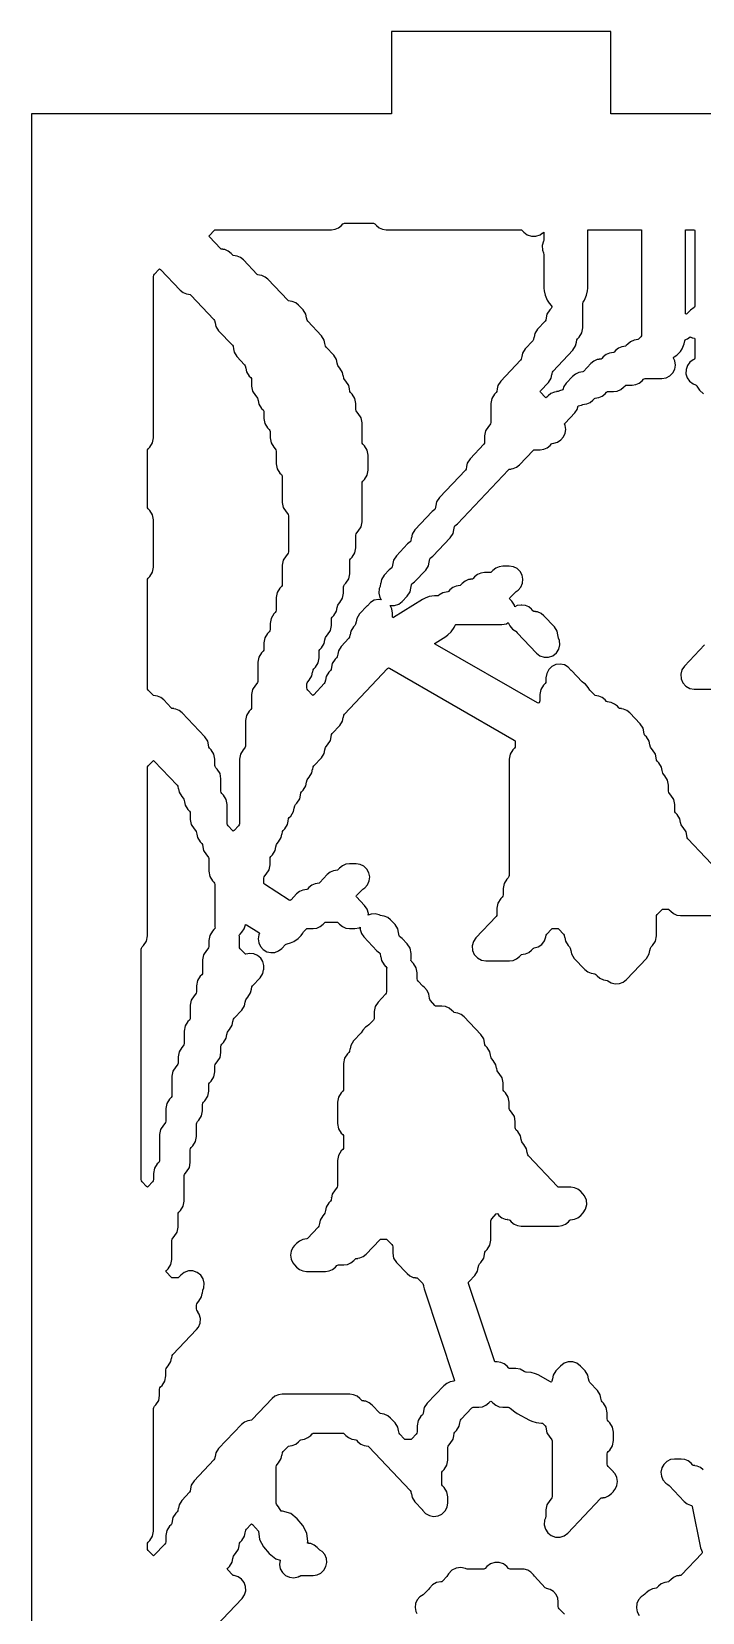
# Model space of a CAD drawing. Header units: millimetres. Extents: x 10 to 410, y 18 to 283.
# Drawn here: x 148 to 172.5, y 89.3 to 147 of the extents above; entities that cross this region are included whole.
import ezdxf

# ---------------------------------------------------------------- set-up
doc = ezdxf.new("R2010")
doc.units = ezdxf.units.MM
doc.layers.add('CUT', color=1, linetype='Continuous')

msp = doc.modelspace()

# ---------------------------------------------------------------- linework, layer by layer
at = {"layer": 'CUT'}
for points in [[(190.134, 21), (198.134, 21), (198.134, 24), (211.2679, 24), (211.2679, 144), (198.134, 144), (198.134, 147), (190.134, 147), (190.134, 144), (169.134, 144), (169.134, 147), (161.134, 147), (161.134, 144), (148, 144), (148, 24), (161.134, 24), (161.134, 21), (169.134, 21), (169.134, 24), (190.134, 24)], [(161.8543, 128.5161), (161.8309, 128.3944), (161.8175, 128.3631), (161.7185, 128.288), (161.311, 127.8577), (161.2095, 127.6989), (161.1849, 127.5706), (161.183, 127.571), (161.1596, 127.4492), (161.1462, 127.4179), (161.0472, 127.3429), (160.8635, 127.1488), (160.762, 126.9901), (160.7374, 126.8618), (160.7355, 126.8621), (160.7121, 126.7404), (160.676, 126.6559), (160.6635, 126.4931), (160.7041, 126.335), (160.7588, 126.2514), (160.6562, 126.2644), (160.4988, 126.2331), (160.3594, 126.1536), (160.2523, 126.034), (160.2463, 126.0246), (159.9684, 125.7311), (159.867, 125.5724), (159.8424, 125.444), (159.8404, 125.4444), (159.823, 125.3536), (159.7988, 125.3157), (159.7447, 125.2585), (159.6432, 125.0998), (159.6186, 124.9715), (159.6167, 124.9718), (159.5993, 124.881), (159.5751, 124.8431), (159.2972, 124.5497), (159.1957, 124.3909), (159.1711, 124.2626), (159.1692, 124.263), (159.1517, 124.1722), (159.1275, 124.1343), (159.0734, 124.0771), (158.972, 123.9183), (158.9473, 123.79), (158.9454, 123.7904), (158.928, 123.6996), (158.9038, 123.6617), (158.8497, 123.6045), (158.7482, 123.4458), (158.7236, 123.3175), (158.7217, 123.3178), (158.7042, 123.227), (158.68, 123.1891), (158.2932, 122.7806), (158.2652, 122.7593), (158.2372, 122.7806), (158.0741, 122.9528), (158.0499, 122.9907), (158.0414, 123.0349), (158.0414, 123.1761), (158.0499, 123.2203), (158.0741, 123.2581), (158.1282, 123.3153), (158.2297, 123.4741), (158.2543, 123.6024), (158.2562, 123.602), (158.2737, 123.6928), (158.2979, 123.7307), (158.352, 123.7879), (158.4535, 123.9466), (158.4889, 124.1317), (158.4889, 124.3575), (158.4974, 124.4017), (158.5216, 124.4396), (158.5758, 124.4967), (158.6772, 124.6555), (158.7018, 124.7838), (158.7038, 124.7834), (158.7212, 124.8743), (158.7454, 124.9121), (158.7995, 124.9693), (158.901, 125.1281), (158.9365, 125.3131), (158.9365, 125.539), (158.9449, 125.5831), (158.9691, 125.621), (159.0233, 125.6782), (159.1247, 125.8369), (159.1493, 125.9652), (159.1513, 125.9649), (159.1687, 126.0557), (159.1929, 126.0936), (159.247, 126.1507), (159.3485, 126.3095), (159.384, 126.4945), (159.384, 126.7204), (159.3924, 126.7646), (159.4167, 126.8024), (159.4708, 126.8596), (159.5722, 127.0184), (159.6077, 127.2034), (159.6077, 127.6656), (159.6162, 127.7097), (159.6404, 127.7476), (159.6945, 127.8047), (159.796, 127.9635), (159.8315, 128.1485), (159.8315, 128.6107), (159.84, 128.6549), (159.8642, 128.6927), (159.9183, 128.7499), (160.0197, 128.9087), (160.0552, 129.0937), (160.0552, 130.501), (160.0637, 130.5451), (160.0879, 130.583), (160.1421, 130.6402), (160.2435, 130.799), (160.279, 130.984), (160.279, 131.5308), (160.2435, 131.7158), (160.1421, 131.8746), (160.0879, 131.9317), (160.0637, 131.9696), (160.0552, 132.0138), (160.0552, 132.7122), (160.0197, 132.8973), (159.9183, 133.056), (159.8642, 133.1132), (159.84, 133.1511), (159.8315, 133.1952), (159.8315, 133.4211), (159.796, 133.6061), (159.6945, 133.7649), (159.6404, 133.822), (159.6162, 133.8599), (159.5988, 133.9507), (159.5969, 133.9504), (159.5722, 134.0787), (159.4708, 134.2374), (159.4167, 134.2946), (159.3924, 134.3325), (159.375, 134.4233), (159.3731, 134.4229), (159.3485, 134.5513), (159.247, 134.71), (159.1929, 134.7672), (159.1687, 134.8051), (159.1513, 134.8959), (159.1493, 134.8955), (159.1247, 135.0238), (159.0233, 135.1826), (158.7454, 135.476), (158.7212, 135.5139), (158.7038, 135.6048), (158.7018, 135.6044), (158.6772, 135.7327), (158.5758, 135.8915), (158.0741, 136.4212), (158.0499, 136.4591), (158.0325, 136.5499), (158.0306, 136.5495), (158.0059, 136.6778), (157.9045, 136.8366), (157.7418, 137.0084), (157.6366, 137.093), (157.5126, 137.1463), (157.4372, 137.1566), (157.4377, 137.16), (157.372, 137.1689), (157.3468, 137.1892), (156.6231, 137.9535), (156.5178, 138.0381), (156.3938, 138.0915), (156.3184, 138.1017), (156.3189, 138.1051), (156.2533, 138.1141), (156.2281, 138.1343), (155.728, 138.6624), (155.6228, 138.747), (155.4988, 138.8003), (155.4234, 138.8106), (155.4239, 138.814), (155.3582, 138.8229), (155.333, 138.8432), (155.2805, 138.8986), (155.1753, 138.9833), (155.0513, 139.0366), (154.9759, 139.0469), (154.9764, 139.0503), (154.9107, 139.0592), (154.8855, 139.0795), (154.4874, 139.4998), (154.4683, 139.5274), (154.4874, 139.555), (154.6618, 139.7391), (154.687, 139.7593), (154.719, 139.7637), (158.9451, 139.7637), (159.0789, 139.7819), (159.2029, 139.8353), (159.3081, 139.9199), (159.3607, 139.9754), (159.3859, 139.9956), (159.4179, 140), (160.4689, 140), (160.5009, 139.9956), (160.5261, 139.9754), (160.5786, 139.9199), (160.6838, 139.8353), (160.8079, 139.7819), (160.9416, 139.7637), (165.839, 139.7637), (165.871, 139.7593), (165.8962, 139.7391), (165.9574, 139.6745), (166.0862, 139.5766), (166.2395, 139.5249), (166.4013, 139.5249), (166.5547, 139.5766), (166.6338, 139.6368), (166.6367, 139.6331), (166.6876, 139.673), (166.6917, 139.6459), (166.6917, 139.409), (166.6864, 139.3733), (166.6745, 139.3485), (166.6283, 139.1865), (166.6385, 139.0183), (166.6774, 138.9264), (166.6917, 138.8516), (166.6917, 137.6289), (166.7013, 137.5314), (166.7332, 137.3711), (166.8079, 137.1908), (166.8789, 137.0845), (166.9529, 136.9973), (166.9855, 136.9668), (166.9876, 136.9542), (166.9832, 136.9316), (166.959, 136.8938), (166.9049, 136.8366), (166.8035, 136.6778), (166.7788, 136.5495), (166.7769, 136.5499), (166.7595, 136.4591), (166.7353, 136.4212), (166.4574, 136.1277), (166.3559, 135.969), (166.3313, 135.8407), (166.3294, 135.841), (166.312, 135.7502), (166.2878, 135.7123), (166.0099, 135.4189), (165.9084, 135.2601), (165.8838, 135.1318), (165.8819, 135.1322), (165.8645, 135.0413), (165.8402, 135.0035), (165.1149, 134.2374), (165.0134, 134.0787), (164.9888, 133.9504), (164.9869, 133.9507), (164.9694, 133.8599), (164.9452, 133.822), (164.8911, 133.7649), (164.7896, 133.6061), (164.7541, 133.4211), (164.7541, 132.7226), (164.7457, 132.6785), (164.7215, 132.6406), (164.6673, 132.5834), (164.5659, 132.4247), (164.5304, 132.2396), (164.5304, 132.0138), (164.5219, 131.9696), (164.4977, 131.9317), (163.9961, 131.402), (163.8946, 131.2432), (163.87, 131.1149), (163.8681, 131.1153), (163.8506, 131.0245), (163.8264, 130.9866), (162.8773, 129.9843), (162.7758, 129.8255), (162.7512, 129.6972), (162.7493, 129.6976), (162.7259, 129.5758), (162.7125, 129.5445), (162.6135, 129.4695), (161.9823, 128.8028), (161.8808, 128.6441), (161.8562, 128.5158)], [(166.796, 133.6498), (166.768, 133.6285), (166.74, 133.6498), (166.5703, 133.829), (166.5512, 133.8565), (166.5703, 133.8841), (166.8548, 134.1845), (166.9562, 134.3433), (166.9808, 134.4716), (166.9828, 134.4712), (167.0002, 134.562), (167.0244, 134.5999), (167.7498, 135.3659), (167.8512, 135.5247), (167.8759, 135.653), (167.8778, 135.6526), (167.8952, 135.7435), (167.9194, 135.7813), (167.9735, 135.8385), (168.075, 135.9973), (168.1105, 136.1823), (168.1105, 137.0566), (168.1157, 137.0919), (168.131, 137.1241), (168.1756, 137.1908), (168.2502, 137.3711), (168.2821, 137.5314), (168.2917, 137.6289), (168.2917, 139.7244), (168.2971, 139.7583), (168.3311, 139.7637), (170.2169, 139.7637), (170.2509, 139.7583), (170.2563, 139.7244), (170.2563, 135.9337), (170.2478, 135.8896), (170.2236, 135.8517), (170.1476, 135.7715), (170.1224, 135.7512), (170.0568, 135.7423), (170.0573, 135.7389), (169.9819, 135.7286), (169.8579, 135.6752), (169.7526, 135.5906), (169.7001, 135.5352), (169.6749, 135.5149), (169.6093, 135.506), (169.6097, 135.5026), (169.5344, 135.4923), (169.4103, 135.439), (169.3051, 135.3543), (169.2526, 135.2989), (169.2274, 135.2786), (169.1618, 135.2697), (169.1622, 135.2663), (169.0869, 135.256), (168.9628, 135.2027), (168.8576, 135.1181), (168.8051, 135.0626), (168.7799, 135.0423), (168.7143, 135.0334), (168.7147, 135.03), (168.6393, 135.0197), (168.5153, 134.9664), (168.4101, 134.8818), (168.1338, 134.59), (168.1086, 134.5698), (168.043, 134.5608), (168.0434, 134.5574), (167.9681, 134.5472), (167.844, 134.4938), (167.7388, 134.4092), (167.5058, 134.1631), (167.4195, 134.0387), (167.38, 133.9118), (167.2595, 133.8805), (167.2142, 133.861), (167.148, 133.852), (167.1484, 133.8486), (167.0731, 133.8383), (166.949, 133.7849), (166.8438, 133.7003)], [(172.1962, 139.7244), (172.1962, 136.9676), (172.1906, 136.9323), (172.1734, 136.9236), (172.0373, 136.8218), (171.9377, 136.7166), (171.9113, 136.6954), (171.8961, 136.6786), (171.8619, 136.696), (171.8563, 136.7313), (171.8563, 139.7244), (171.8617, 139.7583), (171.8956, 139.7637), (172.1569, 139.7637), (172.1908, 139.7583)], [(152.3106, 127.0959), (152.412, 127.2546), (152.4475, 127.4397), (152.4475, 129.1679), (152.412, 129.3529), (152.3106, 129.5117), (152.2564, 129.5689), (152.2322, 129.6067), (152.2238, 129.6509), (152.2238, 131.6824), (152.2322, 131.7266), (152.2564, 131.7645), (152.3106, 131.8216), (152.412, 131.9804), (152.4475, 132.1654), (152.4475, 138.0622), (152.456, 138.1063), (152.4802, 138.1442), (152.6433, 138.3164), (152.6713, 138.3377), (152.6993, 138.3164), (153.4184, 137.557), (153.5236, 137.4724), (153.6476, 137.4191), (153.723, 137.4088), (153.7225, 137.4054), (153.7882, 137.3965), (153.8134, 137.3762), (154.6524, 136.4902), (154.6766, 136.4523), (154.694, 136.3615), (154.696, 136.3619), (154.7206, 136.2335), (154.822, 136.0748), (155.3237, 135.5451), (155.3479, 135.5072), (155.3653, 135.4163), (155.3672, 135.4167), (155.3919, 135.2884), (155.4933, 135.1296), (155.7712, 134.8362), (155.7954, 134.7983), (155.8128, 134.7075), (155.8147, 134.7079), (155.8394, 134.5795), (155.9408, 134.4208), (155.9949, 134.3636), (156.0192, 134.3257), (156.0276, 134.2816), (156.0276, 134.0557), (156.0631, 133.8707), (156.1646, 133.7119), (156.2187, 133.6548), (156.2429, 133.6169), (156.2603, 133.526), (156.2623, 133.5264), (156.2869, 133.3981), (156.3883, 133.2393), (156.4425, 133.1822), (156.4667, 133.1443), (156.4751, 133.1002), (156.4751, 132.8743), (156.5106, 132.6892), (156.6121, 132.5305), (156.6662, 132.4733), (156.6904, 132.4354), (156.6989, 132.3913), (156.6989, 132.1654), (156.7344, 131.9804), (156.8358, 131.8216), (156.89, 131.7645), (156.9142, 131.7266), (156.9227, 131.6824), (156.9227, 131.2203), (156.9581, 131.0352), (157.0596, 130.8765), (157.1137, 130.8193), (157.1379, 130.7814), (157.1464, 130.7373), (157.1464, 129.8026), (157.1819, 129.6175), (157.2834, 129.4588), (157.3375, 129.4016), (157.3617, 129.3637), (157.3702, 129.3196), (157.3702, 127.9969), (157.3617, 127.9527), (157.3375, 127.9149), (157.2834, 127.8577), (157.1819, 127.6989), (157.1464, 127.5139), (157.1464, 126.8155), (157.1379, 126.7713), (157.1137, 126.7334), (157.0596, 126.6763), (156.9581, 126.5175), (156.9227, 126.3325), (156.9227, 125.8703), (156.9142, 125.8262), (156.89, 125.7883), (156.8358, 125.7311), (156.7344, 125.5724), (156.6989, 125.3873), (156.6989, 125.1615), (156.6904, 125.1173), (156.6662, 125.0794), (156.6121, 125.0223), (156.5106, 124.8635), (156.4751, 124.6785), (156.4751, 124.4526), (156.4667, 124.4084), (156.4425, 124.3706), (156.3883, 124.3134), (156.2869, 124.1546), (156.2514, 123.9696), (156.2514, 123.2712), (156.2429, 123.227), (156.2187, 123.1891), (156.1646, 123.132), (156.0631, 122.9732), (156.0276, 122.7882), (156.0276, 122.326), (156.0192, 122.2819), (155.9949, 122.244), (155.9408, 122.1868), (155.8394, 122.0281), (155.8039, 121.843), (155.8039, 120.9083), (155.7954, 120.8641), (155.7712, 120.8262), (155.7171, 120.7691), (155.6156, 120.6103), (155.5801, 120.4253), (155.5801, 118.0728), (155.5716, 118.0287), (155.5474, 117.9908), (155.3844, 117.8186), (155.3564, 117.7973), (155.3284, 117.8186), (155.1653, 117.9908), (155.1411, 118.0287), (155.1326, 118.0728), (155.1326, 118.7713), (155.0971, 118.9563), (154.9956, 119.1151), (154.9415, 119.1722), (154.9173, 119.2101), (154.9088, 119.2543), (154.9088, 119.7164), (154.8733, 119.9015), (154.7719, 120.0602), (154.7178, 120.1174), (154.6936, 120.1553), (154.6851, 120.1994), (154.6851, 120.4253), (154.6496, 120.6103), (154.5481, 120.7691), (154.494, 120.8262), (154.4698, 120.8641), (154.4524, 120.955), (154.4504, 120.9546), (154.4258, 121.0829), (154.3244, 121.2417), (153.4905, 122.1223), (153.3852, 122.2069), (153.2612, 122.2602), (153.1858, 122.2705), (153.1863, 122.2739), (153.1207, 122.2828), (153.0955, 122.3031), (152.8192, 122.5949), (152.714, 122.6795), (152.5899, 122.7328), (152.5146, 122.7431), (152.515, 122.7465), (152.4494, 122.7554), (152.4242, 122.7757), (152.2564, 122.9528), (152.2322, 122.9907), (152.2238, 123.0349), (152.2238, 126.9567), (152.2322, 127.0008), (152.2564, 127.0387)], [(152.0868, 113.6275), (152.1883, 113.7863), (152.2238, 113.9713), (152.2238, 120.1044), (152.2322, 120.1485), (152.2564, 120.1864), (152.4195, 120.3586), (152.4475, 120.3799), (152.4755, 120.3586), (153.3099, 119.4775), (153.3341, 119.4397), (153.3515, 119.3488), (153.3534, 119.3492), (153.378, 119.2209), (153.4795, 119.0621), (153.5336, 119.005), (153.5578, 118.9671), (153.5753, 118.8763), (153.5772, 118.8766), (153.6018, 118.7483), (153.7032, 118.5896), (153.7574, 118.5324), (153.7816, 118.4945), (153.7901, 118.4504), (153.7901, 118.2245), (153.8256, 118.0395), (153.927, 117.8807), (153.9811, 117.8235), (154.0053, 117.7857), (154.0228, 117.6948), (154.0247, 117.6952), (154.0493, 117.5669), (154.1508, 117.4081), (154.2049, 117.351), (154.2291, 117.3131), (154.2465, 117.2223), (154.2485, 117.2226), (154.2731, 117.0943), (154.3745, 116.9355), (154.4286, 116.8784), (154.4529, 116.8405), (154.4613, 116.7964), (154.4613, 116.3342), (154.4968, 116.1492), (154.5983, 115.9904), (154.6524, 115.9332), (154.6766, 115.8954), (154.6851, 115.8512), (154.6851, 114.3022), (154.6923, 114.2577), (154.6588, 114.2202), (154.6524, 114.2102), (154.5983, 114.1531), (154.4968, 113.9943), (154.4613, 113.8093), (154.4613, 113.5834), (154.4529, 113.5392), (154.4286, 113.5014), (154.3745, 113.4442), (154.2731, 113.2854), (154.2376, 113.1004), (154.2376, 112.6382), (154.2291, 112.5941), (154.2049, 112.5562), (154.1508, 112.4991), (154.0493, 112.3403), (154.0138, 112.1553), (154.0138, 111.9294), (154.0053, 111.8852), (153.9811, 111.8473), (153.927, 111.7902), (153.8256, 111.6314), (153.7901, 111.4464), (153.7901, 110.9842), (153.7816, 110.9401), (153.7574, 110.9022), (153.7032, 110.845), (153.6018, 110.6863), (153.5663, 110.5012), (153.5663, 110.0391), (153.5578, 109.9949), (153.5336, 109.9571), (153.4795, 109.8999), (153.378, 109.7411), (153.3425, 109.5561), (153.3425, 109.3302), (153.3341, 109.2861), (153.3099, 109.2482), (153.2557, 109.191), (153.1543, 109.0323), (153.1188, 108.8472), (153.1188, 108.1488), (153.1103, 108.1046), (153.0861, 108.0668), (153.032, 108.0096), (152.9305, 107.8508), (152.895, 107.6658), (152.895, 107.2036), (152.8866, 107.1595), (152.8623, 107.1216), (152.8082, 107.0645), (152.7068, 106.9057), (152.6713, 106.7207), (152.6713, 105.7859), (152.6628, 105.7418), (152.6386, 105.7039), (152.5845, 105.6467), (152.483, 105.488), (152.4475, 105.3029), (152.4475, 105.0771), (152.439, 105.0329), (152.4148, 104.995), (152.2518, 104.8228), (152.2238, 104.8015), (152.1958, 104.8228), (152.0327, 104.995), (152.0085, 105.0329), (152, 105.0771), (152, 113.4883), (152.0085, 113.5325), (152.0327, 113.5704)], [(156.2854, 114.0968), (156.3101, 114.0753), (156.2912, 114.0179), (156.2661, 113.8705), (156.2858, 113.7222), (156.3484, 113.5864), (156.4484, 113.4752), (156.5768, 113.3986), (156.7221, 113.3633), (156.8713, 113.3726), (157.0112, 113.4256), (157.1291, 113.5176), (157.2607, 113.6566), (157.2853, 113.6765), (157.3255, 113.6826), (157.4502, 113.7187), (157.5616, 113.7674), (157.7217, 113.8789), (157.829, 113.9904), (157.8908, 114.069), (157.9229, 114.1195), (158.0181, 114.2201), (158.0433, 114.2404), (158.0753, 114.2447), (158.2738, 114.2447), (158.4076, 114.263), (158.5316, 114.3163), (158.6369, 114.4009), (158.6894, 114.4564), (158.7146, 114.4766), (158.7466, 114.481), (159.1263, 114.481), (159.1583, 114.4766), (159.1835, 114.4564), (159.2361, 114.4009), (159.3413, 114.3163), (159.4653, 114.263), (159.5991, 114.2447), (159.7882, 114.2447), (159.9515, 114.2721), (159.9906, 114.2935), (159.9905, 114.2071), (160.0356, 114.0625), (160.1218, 113.9381), (160.5997, 113.4335), (160.6987, 113.3584), (160.7121, 113.3271), (160.7355, 113.2054), (160.7374, 113.2057), (160.762, 113.0774), (160.8635, 112.9187), (160.9176, 112.8615), (160.924, 112.8515), (160.9575, 112.814), (160.9503, 112.7695), (160.9503, 111.9294), (160.9418, 111.8852), (160.9176, 111.8473), (160.6397, 111.5539), (160.5383, 111.3951), (160.5028, 111.2101), (160.5028, 110.9842), (160.4943, 110.9401), (160.4701, 110.9022), (160.3023, 110.725), (160.2427, 110.6771), (160.1833, 110.6403), (160.0857, 110.5284), (160.0226, 110.4296), (159.7447, 110.1362), (159.6432, 109.9774), (159.6186, 109.8491), (159.6167, 109.8495), (159.5993, 109.7586), (159.5751, 109.7208), (159.5209, 109.6636), (159.4195, 109.5048), (159.384, 109.3198), (159.384, 108.3851), (159.3755, 108.3409), (159.3513, 108.303), (159.2972, 108.2459), (159.1957, 108.0871), (159.1602, 107.9021), (159.1602, 107.119), (159.1957, 106.934), (159.2972, 106.7752), (159.3513, 106.7181), (159.3755, 106.6802), (159.384, 106.636), (159.384, 106.2585), (159.3755, 106.2143), (159.3513, 106.1765), (159.2972, 106.1193), (159.1957, 105.9605), (159.1602, 105.7755), (159.1602, 104.8408), (159.1517, 104.7966), (159.1275, 104.7587), (159.0734, 104.7016), (158.972, 104.5428), (158.9473, 104.4145), (158.9454, 104.4149), (158.928, 104.324), (158.9038, 104.2862), (158.8497, 104.229), (158.7482, 104.0702), (158.7236, 103.9419), (158.7217, 103.9423), (158.7042, 103.8515), (158.68, 103.8136), (158.6259, 103.7564), (158.5244, 103.5977), (158.4998, 103.4694), (158.4979, 103.4697), (158.4805, 103.3789), (158.4563, 103.341), (158.0648, 102.9276), (158.0396, 102.9073), (157.9739, 102.8984), (157.9744, 102.895), (157.899, 102.8847), (157.775, 102.8314), (157.6698, 102.7467), (157.5939, 102.6667), (157.5961, 102.6646), (157.5299, 102.5928), (157.4658, 102.459), (157.4437, 102.3122), (157.4658, 102.1655), (157.5299, 102.0317), (157.5961, 101.9598), (157.5939, 101.9578), (157.6698, 101.8777), (157.775, 101.7931), (157.899, 101.7398), (158.0328, 101.7215), (158.7213, 101.7215), (158.8551, 101.7398), (158.9792, 101.7931), (159.0844, 101.8777), (159.1369, 101.9332), (159.1621, 101.9534), (159.1941, 101.9578), (159.3926, 101.9578), (159.5264, 101.976), (159.6504, 102.0294), (159.7557, 102.114), (159.8082, 102.1695), (159.8334, 102.1897), (159.899, 102.1987), (159.8985, 102.2021), (159.9739, 102.2123), (160.0979, 102.2657), (160.2032, 102.3503), (160.7032, 102.8783), (160.7284, 102.8986), (160.7604, 102.903), (160.9164, 102.903), (160.9484, 102.8986), (160.9736, 102.8783), (161.1414, 102.7012), (161.1656, 102.6633), (161.174, 102.6191), (161.174, 102.3933), (161.2095, 102.2082), (161.311, 102.0495), (161.6974, 101.6414), (161.8026, 101.5568), (161.9266, 101.5035), (162.002, 101.4932), (162.0015, 101.4898), (162.0672, 101.4809), (162.0924, 101.4606), (162.2691, 101.274), (162.2907, 101.2424), (162.3013, 101.2057), (162.3049, 101.1766), (162.3265, 101.081), (163.423, 97.7744), (163.4287, 97.7335), (163.4161, 97.7141), (163.4097, 97.709), (163.3441, 97.7001), (163.3445, 97.6967), (163.2692, 97.6864), (163.1452, 97.633), (163.0399, 97.5484), (162.4298, 96.9041), (162.3283, 96.7454), (162.3037, 96.617), (162.3018, 96.6174), (162.2843, 96.5266), (162.2601, 96.4887), (162.206, 96.4315), (162.1046, 96.2728), (162.0691, 96.0877), (162.0691, 95.8619), (162.0606, 95.8177), (162.0364, 95.7798), (161.8686, 95.6027), (161.8434, 95.5824), (161.8114, 95.5781), (161.6555, 95.5781), (161.6234, 95.5824), (161.5982, 95.6027), (161.4305, 95.7798), (161.4063, 95.8177), (161.3888, 95.9086), (161.3869, 95.9082), (161.3623, 96.0365), (161.2608, 96.1953), (161.0982, 96.367), (160.993, 96.4516), (160.8689, 96.505), (160.7936, 96.5152), (160.794, 96.5186), (160.7284, 96.5276), (160.7032, 96.5478), (160.4269, 96.8396), (160.3217, 96.9242), (160.1977, 96.9775), (160.1223, 96.9878), (160.1228, 96.9912), (160.0571, 97.0001), (160.0319, 97.0204), (159.9794, 97.0759), (159.8742, 97.1605), (159.7502, 97.2138), (159.6164, 97.2321), (157.1378, 97.2321), (157.004, 97.2138), (156.88, 97.1605), (156.7747, 97.0759), (156.0509, 96.3115), (156.0257, 96.2913), (155.9601, 96.2823), (155.9606, 96.279), (155.8852, 96.2687), (155.7612, 96.2153), (155.6559, 96.1307), (154.822, 95.2501), (154.7206, 95.0913), (154.696, 94.963), (154.694, 94.9634), (154.6766, 94.8726), (154.6524, 94.8347), (153.927, 94.0687), (153.8256, 93.9099), (153.8009, 93.7816), (153.799, 93.782), (153.7816, 93.6911), (153.7574, 93.6533), (153.4795, 93.3598), (153.378, 93.201), (153.3534, 93.0727), (153.3515, 93.0731), (153.3341, 92.9823), (153.3099, 92.9444), (153.2557, 92.8872), (153.1543, 92.7285), (153.1297, 92.6002), (153.1277, 92.6005), (153.1103, 92.5097), (153.0861, 92.4718), (153.032, 92.4147), (152.9305, 92.2559), (152.895, 92.0709), (152.895, 91.845), (152.8866, 91.8008), (152.8623, 91.763), (152.4755, 91.3545), (152.4475, 91.3332), (152.4195, 91.3545), (152.2564, 91.5267), (152.2322, 91.5646), (152.2238, 91.6087), (152.2238, 91.7499), (152.2322, 91.7941), (152.2564, 91.832), (152.3106, 91.8891), (152.412, 92.0479), (152.4475, 92.2329), (152.4475, 96.712), (152.456, 96.7561), (152.4802, 96.794), (152.5343, 96.8512), (152.6358, 97.0099), (152.6713, 97.195), (152.6713, 97.4208), (152.6797, 97.465), (152.704, 97.5029), (152.7581, 97.56), (152.8595, 97.7188), (152.895, 97.9038), (152.895, 98.1297), (152.9035, 98.1738), (152.9277, 98.2117), (152.9818, 98.2689), (153.0833, 98.4276), (153.1079, 98.556), (153.1098, 98.5556), (153.1273, 98.6464), (153.1515, 98.6843), (154.0138, 99.5949), (154.0108, 99.5978), (154.085, 99.681), (154.1487, 99.8325), (154.1598, 99.9966), (154.1171, 100.1554), (154.0688, 100.2271), (154.0721, 100.2292), (154.0223, 100.3072), (154.0138, 100.3513), (154.0138, 100.4926), (154.0223, 100.5367), (154.0465, 100.5746), (154.1006, 100.6318), (154.2021, 100.7905), (154.2267, 100.9188), (154.2286, 100.9185), (154.252, 101.0402), (154.2881, 101.1247), (154.3006, 101.2875), (154.26, 101.4456), (154.1706, 101.5822), (154.042, 101.6828), (153.8878, 101.7365), (153.7246, 101.7377), (153.5696, 101.6862), (153.4395, 101.5876), (153.3659, 101.5099), (153.3407, 101.4896), (153.3086, 101.4852), (153.1527, 101.4852), (153.1207, 101.4896), (153.0955, 101.5099), (152.9211, 101.6939), (152.902, 101.7215), (152.9211, 101.7491), (152.9818, 101.8132), (153.0833, 101.9719), (153.1188, 102.157), (153.1188, 102.8554), (153.1273, 102.8996), (153.1515, 102.9375), (153.2056, 102.9946), (153.307, 103.1534), (153.3425, 103.3384), (153.3425, 103.8006), (153.351, 103.8447), (153.3752, 103.8826), (153.4293, 103.9398), (153.5308, 104.0985), (153.5663, 104.2836), (153.5663, 105.2183), (153.5748, 105.2624), (153.599, 105.3003), (153.6531, 105.3575), (153.7546, 105.5163), (153.7901, 105.7013), (153.7901, 106.1634), (153.7985, 106.2076), (153.8227, 106.2455), (153.8769, 106.3026), (153.9783, 106.4614), (154.0138, 106.6464), (154.0138, 107.1086), (154.0223, 107.1527), (154.0465, 107.1906), (154.1006, 107.2478), (154.2021, 107.4065), (154.2376, 107.5916), (154.2376, 107.8175), (154.246, 107.8616), (154.2702, 107.8995), (154.3244, 107.9566), (154.4258, 108.1154), (154.4613, 108.3004), (154.4613, 108.5263), (154.4698, 108.5705), (154.494, 108.6083), (154.5481, 108.6655), (154.6496, 108.8243), (154.6851, 109.0093), (154.6851, 109.2352), (154.6936, 109.2793), (154.7178, 109.3172), (154.7719, 109.3744), (154.8733, 109.5331), (154.9088, 109.7182), (154.9088, 109.944), (154.9173, 109.9882), (154.9415, 110.0261), (154.9956, 110.0832), (155.0971, 110.242), (155.1217, 110.3703), (155.1236, 110.3699), (155.1411, 110.4608), (155.1653, 110.4986), (155.2194, 110.5558), (155.3209, 110.7146), (155.3455, 110.8429), (155.3474, 110.8425), (155.3648, 110.9333), (155.389, 110.9712), (155.6669, 111.2647), (155.7684, 111.4234), (155.793, 111.5517), (155.7949, 111.5514), (155.8123, 111.6422), (155.8365, 111.6801), (155.8907, 111.7372), (155.9921, 111.896), (156.0167, 112.0243), (156.0187, 112.0239), (156.0361, 112.1148), (156.0603, 112.1527), (156.3382, 112.4461), (156.4396, 112.6049), (156.4643, 112.7332), (156.4662, 112.7328), (156.4682, 112.7431), (156.4687, 112.7563), (156.4751, 112.7899), (156.4751, 112.827), (156.4716, 112.827), (156.4742, 112.8914), (156.4364, 113.0349), (156.3582, 113.161), (156.2464, 113.2586), (156.1108, 113.3191), (155.9635, 113.3371), (155.8174, 113.3111), (155.8051, 113.3069), (155.7759, 113.3291), (155.6128, 113.5014), (155.5886, 113.5392), (155.5801, 113.5834), (155.5801, 113.951), (155.5729, 113.9955), (155.6064, 114.033), (155.6128, 114.0429), (155.674, 114.1076), (155.76, 114.2314), (155.8051, 114.3753), (155.8085, 114.3969), (155.8361, 114.3846)]]:
    msp.add_lwpolyline(points, close=True, dxfattribs=at)
for points in [[(173.2336, 116.1596), (171.947, 117.5182), (171.9228, 117.5561), (171.9054, 117.6469), (171.9035, 117.6466), (171.8789, 117.7749), (171.7774, 117.9337), (171.7233, 117.9908), (171.6991, 118.0287), (171.6817, 118.1195), (171.6797, 118.1192), (171.6551, 118.2475), (171.5537, 118.4062), (171.4995, 118.4634), (171.4753, 118.5013), (171.4668, 118.5454), (171.4668, 118.7713), (171.4314, 118.9563), (171.3299, 119.1151), (171.2758, 119.1722), (171.2516, 119.2101), (171.2431, 119.2543), (171.2431, 119.4801), (171.2076, 119.6652), (171.1061, 119.8239), (171.052, 119.8811), (171.0278, 119.919), (171.0104, 120.0098), (171.0085, 120.0094), (170.9838, 120.1378), (170.8824, 120.2965), (170.8283, 120.3537), (170.804, 120.3916), (170.7866, 120.4824), (170.7847, 120.482), (170.7601, 120.6103), (170.6586, 120.7691), (170.6045, 120.8262), (170.5803, 120.8641), (170.5629, 120.955), (170.5609, 120.9546), (170.5363, 121.0829), (170.4349, 121.2417), (170.3807, 121.2988), (170.3565, 121.3367), (170.3391, 121.4275), (170.3372, 121.4272), (170.3126, 121.5555), (170.2111, 121.7142), (169.8247, 122.1223), (169.7195, 122.2069), (169.5955, 122.2602), (169.5201, 122.2705), (169.5205, 122.2739), (169.4549, 122.2828), (169.4297, 122.3031), (169.3772, 122.3586), (169.272, 122.4432), (169.1479, 122.4965), (169.0726, 122.5068), (169.073, 122.5102), (169.0074, 122.5191), (168.9822, 122.5394), (168.9297, 122.5949), (168.8245, 122.6795), (168.7004, 122.7328), (168.6251, 122.7431), (168.6255, 122.7465), (168.5599, 122.7554), (168.5347, 122.7757), (168.3669, 122.9528), (168.3038, 123.0516), (168.2062, 123.1635), (168.1468, 123.2003), (168.0872, 123.2483), (167.6957, 123.6617), (167.6893, 123.6717), (167.5826, 123.7911), (167.4436, 123.8706), (167.2866, 123.9021), (167.1277, 123.8824), (166.9832, 123.8134), (166.8679, 123.7023), (166.7936, 123.5605), (166.768, 123.4024), (166.768, 123.2712), (166.7595, 123.227), (166.7353, 123.1891), (166.6811, 123.132), (166.5797, 122.9732), (166.5442, 122.7882), (166.5442, 122.5623), (166.5357, 122.5181), (166.5153, 122.4862), (166.4919, 122.4686), (166.4568, 122.4816), (162.7274, 124.6292), (162.704, 124.6477), (162.7268, 124.6671), (163.1125, 124.9067), (163.1902, 124.9664), (163.3095, 125.0781), (163.4232, 125.2367), (163.4599, 125.3176), (163.4778, 125.3455), (163.5106, 125.3502), (165.1583, 125.3502), (165.3216, 125.3776), (165.3918, 125.4158), (165.4436, 125.2949), (165.5421, 125.18), (165.6705, 125.0998), (165.6795, 125.0959), (165.7157, 125.0436), (166.4174, 124.3027), (166.5475, 124.2041), (166.7025, 124.1526), (166.8657, 124.1538), (167.0199, 124.2075), (167.1485, 124.3081), (167.2379, 124.4447), (167.2785, 124.6028), (167.266, 124.7656), (167.2299, 124.8501), (167.2065, 124.9718), (167.2046, 124.9715), (167.18, 125.0998), (167.0785, 125.2585), (166.6921, 125.6666), (166.5869, 125.7512), (166.4629, 125.8046), (166.3875, 125.8148), (166.388, 125.8182), (166.3217, 125.8272), (166.2901, 125.8408), (166.2539, 125.8931), (166.2446, 125.9029), (166.1394, 125.9875), (166.0153, 126.0408), (165.8816, 126.0591), (165.8681, 126.0591), (165.7184, 126.0362), (165.6306, 125.9931), (165.6138, 126.0566), (165.5214, 126.194), (165.4515, 126.2678), (165.4324, 126.2954), (165.4515, 126.3229), (165.6259, 126.507), (165.6772, 126.5483), (165.7563, 126.5977), (165.8548, 126.7126), (165.9144, 126.8518), (165.9296, 127.0024), (165.8991, 127.1506), (165.8256, 127.283), (165.7158, 127.3872), (165.5799, 127.4539), (165.4303, 127.4768), (165.193, 127.4768), (165.0592, 127.4586), (164.9352, 127.4052), (164.83, 127.3206), (164.7775, 127.2651), (164.7523, 127.2449), (164.7202, 127.2405), (164.5218, 127.2405), (164.388, 127.2223), (164.2639, 127.1689), (164.1587, 127.0843), (164.1062, 127.0288), (164.081, 127.0086), (164.0154, 126.9996), (164.0158, 126.9963), (163.9405, 126.986), (163.8164, 126.9326), (163.7112, 126.848), (163.6587, 126.7926), (163.6335, 126.7723), (163.5678, 126.7634), (163.5683, 126.76), (163.4929, 126.7497), (163.3689, 126.6963), (163.2637, 126.6117), (163.2112, 126.5563), (163.186, 126.536), (163.1203, 126.5271), (163.1209, 126.5227), (163.0087, 126.5037), (162.8623, 126.423), (162.8317, 126.3987), (162.7984, 126.3951), (162.7013, 126.3983), (162.5088, 126.3665), (162.3558, 126.309), (162.2679, 126.2657), (161.2049, 125.605), (161.1772, 125.5932), (161.1728, 125.6231), (161.1736, 125.7615), (161.1489, 125.9201), (161.0848, 126.044), (161.2395, 126.0429), (161.3945, 126.0943), (161.5246, 126.193), (161.7084, 126.387), (161.8098, 126.5458), (161.8344, 126.6741), (161.8363, 126.6737), (161.8597, 126.7955), (161.8731, 126.8268), (161.9721, 126.9018), (162.3796, 127.3322), (162.4811, 127.4909), (162.5057, 127.6192), (162.5076, 127.6189), (162.531, 127.7406), (162.5444, 127.7719), (162.6434, 127.847), (163.2746, 128.5136), (163.3761, 128.6724), (163.4007, 128.8007), (163.4026, 128.8003), (163.426, 128.9221), (163.4394, 128.9534), (163.5384, 129.0284), (165.4021, 130.9965), (165.4273, 131.0167), (165.4929, 131.0257), (165.4925, 131.0291), (165.5678, 131.0393), (165.6919, 131.0927), (165.7971, 131.1773), (166.2971, 131.7053), (166.3223, 131.7256), (166.3544, 131.73), (166.5528, 131.73), (166.6866, 131.7482), (166.8106, 131.8016), (166.9159, 131.8862), (166.9684, 131.9416), (166.9936, 131.9619), (167.0544, 131.9702), (167.1931, 132.0101), (167.3147, 132.088), (167.4089, 132.1974), (167.4679, 132.3292), (167.4868, 132.4723), (167.4641, 132.6149), (167.4455, 132.6741), (167.4653, 132.7027), (167.8202, 133.0774), (167.9064, 133.2018), (167.946, 133.3287), (168.0665, 133.36), (168.1117, 133.3795), (168.178, 133.3885), (168.1775, 133.3919), (168.2529, 133.4022), (168.3769, 133.4556), (168.4822, 133.5402), (168.5347, 133.5956), (168.5599, 133.6159), (168.6255, 133.6248), (168.6251, 133.6282), (168.7004, 133.6385), (168.8245, 133.6918), (168.9297, 133.7765), (168.9822, 133.8319), (169.0074, 133.8522), (169.0394, 133.8565), (169.2379, 133.8565), (169.3717, 133.8748), (169.4957, 133.9281), (169.601, 134.0127), (169.6535, 134.0682), (169.6787, 134.0885), (169.7107, 134.0928), (169.9092, 134.0928), (170.043, 134.1111), (170.167, 134.1644), (170.2722, 134.249), (170.3247, 134.3045), (170.3499, 134.3247), (170.382, 134.3291), (170.9944, 134.3291), (171.1479, 134.3533), (171.2866, 134.4233), (171.397, 134.5326), (171.4686, 134.6705), (171.4944, 134.8237), (171.4719, 134.9774), (171.4232, 135.0765), (171.4167, 135.0957), (171.4409, 135.1175), (171.5393, 135.1832), (171.6772, 135.3212), (171.7401, 135.4153), (171.8148, 135.5956), (171.8365, 135.7046), (171.8508, 135.7417), (171.8977, 135.7683), (171.9264, 135.7781), (172.0271, 135.8531), (172.1015, 135.8211), (172.1265, 135.8188), (172.1913, 135.8036), (172.1962, 135.7709), (172.1962, 135.0773), (172.1906, 135.042), (172.1448, 135.0187), (172.0199, 134.9284), (171.9284, 134.8042), (171.8791, 134.6581), (171.8766, 134.504), (171.9213, 134.3564), (172.0088, 134.2294), (172.0096, 134.2286), (172.1364, 134.1317), (172.225, 134.1011), (172.2499, 134.0871), (172.2691, 134.0647), (172.2748, 134.0538), (172.3753, 133.9034), (172.5132, 133.7655)], [(172.553, 124.6068), (171.8184, 123.8311), (171.726, 123.6937), (171.6836, 123.5337), (171.6958, 123.3685), (171.7612, 123.2164), (171.8727, 123.094), (172.0181, 123.0148), (172.1814, 122.9873), (172.818, 122.9873)], [(154.7178, 88.7602), (155.681, 89.7775), (155.7693, 89.9061), (155.8137, 90.0557), (155.8097, 90.2117), (155.7579, 90.3589), (155.6632, 90.4829), (155.5349, 90.5717), (155.3855, 90.6167), (155.3582, 90.6204), (155.333, 90.6407), (155.1587, 90.8247), (155.1396, 90.8523), (155.1587, 90.8799), (155.2194, 90.944), (155.3209, 91.1027), (155.3455, 91.2311), (155.3474, 91.2307), (155.3648, 91.3215), (155.389, 91.3594), (155.4432, 91.4166), (155.5446, 91.5753), (155.5692, 91.7036), (155.5712, 91.7033), (155.5886, 91.7941), (155.6128, 91.832), (155.6669, 91.8891), (155.7684, 92.0479), (155.793, 92.1762), (155.7949, 92.1758), (155.8123, 92.2667), (155.8365, 92.3046), (155.9996, 92.4768), (156.0276, 92.4981), (156.0556, 92.4768), (156.2841, 92.2355), (156.3153, 91.9364), (156.464, 91.662), (156.6673, 91.4171), (156.9098, 91.2205), (157.0659, 91.1741), (157.0454, 91.0188), (157.0747, 90.8636), (157.1509, 90.7253), (157.2665, 90.6176), (157.4098, 90.5514), (157.5667, 90.5331), (157.7214, 90.5647), (157.7574, 90.5853), (157.7575, 90.5851), (157.8189, 90.6116), (157.8516, 90.616), (158.27, 90.616), (158.4197, 90.6389), (158.5556, 90.7056), (158.6653, 90.8099), (158.7389, 90.9422), (158.7694, 91.0904), (158.7542, 91.2411), (158.6946, 91.3802), (158.5961, 91.4951), (158.517, 91.5445), (158.4656, 91.5858), (158.4131, 91.6413), (158.3079, 91.7259), (158.1839, 91.7792), (158.1085, 91.7895), (158.1089, 91.7929), (158.063, 91.7992), (158.0794, 91.8544), (158.047, 92.1649), (157.8982, 92.4393), (157.6949, 92.6842), (157.4525, 92.8808), (157.1533, 92.9697), (157.1106, 92.9652), (157.0095, 93.1235), (156.9553, 93.1807), (156.9311, 93.2186), (156.9227, 93.2627), (156.9227, 94.5854), (156.9311, 94.6295), (156.9553, 94.6674), (157.0095, 94.7246), (157.1109, 94.8833), (157.1355, 95.0117), (157.1375, 95.0113), (157.1549, 95.1021), (157.1791, 95.14), (157.3468, 95.3171), (157.372, 95.3374), (157.4377, 95.3464), (157.4372, 95.3497), (157.5126, 95.36), (157.6366, 95.4134), (157.7418, 95.498), (157.7944, 95.5534), (157.8196, 95.5737), (157.8852, 95.5826), (157.8847, 95.586), (157.9601, 95.5963), (158.0841, 95.6497), (158.1894, 95.7343), (158.2419, 95.7897), (158.2671, 95.81), (158.2991, 95.8143), (159.3501, 95.8143), (159.3821, 95.81), (159.4073, 95.7897), (159.4598, 95.7343), (159.565, 95.6497), (159.6891, 95.5963), (159.7644, 95.586), (159.764, 95.5826), (159.8296, 95.5737), (159.8548, 95.5534), (159.9073, 95.498), (160.0126, 95.4134), (160.1366, 95.36), (160.212, 95.3497), (160.2115, 95.3464), (160.2771, 95.3374), (160.3023, 95.3171), (161.8126, 93.7223), (161.8368, 93.6844), (161.8543, 93.5936), (161.8562, 93.5939), (161.8808, 93.4656), (161.9823, 93.3069), (162.2601, 93.0134), (162.2665, 93.0034), (162.3732, 92.884), (162.5122, 92.8045), (162.6692, 92.773), (162.8281, 92.7927), (162.9726, 92.8617), (163.0879, 92.9728), (163.1622, 93.1146), (163.1878, 93.2727), (163.1878, 93.4886), (163.1523, 93.6736), (163.0509, 93.8324), (162.9968, 93.8895), (162.9726, 93.9274), (162.9641, 93.9716), (162.9641, 94.3491), (162.9726, 94.3933), (162.9968, 94.4311), (163.0509, 94.4883), (163.1523, 94.6471), (163.1878, 94.8321), (163.1878, 95.2942), (163.1963, 95.3384), (163.2205, 95.3763), (163.2746, 95.4334), (163.3761, 95.5922), (163.4007, 95.7205), (163.4026, 95.7201), (163.4201, 95.811), (163.4443, 95.8489), (163.4984, 95.906), (163.5999, 96.0648), (163.6245, 96.1931), (163.6264, 96.1927), (163.6438, 96.2835), (163.668, 96.3214), (164.0596, 96.7349), (164.0847, 96.7551), (164.1168, 96.7595), (164.3153, 96.7595), (164.449, 96.7777), (164.5731, 96.8311), (164.6783, 96.9157), (164.7261, 96.9662), (164.7541, 96.9875), (164.7821, 96.9662), (164.83, 96.9157), (164.9352, 96.8311), (165.0592, 96.7777), (165.193, 96.7595), (165.3858, 96.7595), (165.4269, 96.7522), (165.4631, 96.7313), (165.6321, 96.5893), (165.7145, 96.5331), (166.1614, 96.2895), (166.2517, 96.2512), (166.4077, 96.2025), (166.6017, 96.1818), (166.6029, 96.1819), (166.6383, 96.1798), (166.6663, 96.158), (166.7353, 96.0851), (166.7595, 96.0473), (166.7769, 95.9564), (166.7788, 95.9568), (166.8035, 95.8285), (166.9049, 95.6697), (166.959, 95.6126), (166.9832, 95.5747), (166.9917, 95.5305), (166.9917, 93.499), (166.9832, 93.4549), (166.959, 93.417), (166.9049, 93.3598), (166.8035, 93.201), (166.768, 93.016), (166.768, 92.7901), (166.7535, 92.715), (166.7174, 92.6306), (166.7049, 92.4678), (166.7455, 92.3097), (166.8349, 92.1731), (166.9635, 92.0725), (167.1177, 92.0188), (167.281, 92.0176), (167.4359, 92.069), (167.566, 92.1677), (168.7584, 93.4269), (168.7836, 93.4471), (168.8493, 93.4561), (168.8488, 93.4594), (168.9242, 93.4697), (169.0482, 93.5231), (169.1534, 93.6077), (169.2293, 93.6878), (169.2271, 93.6898), (169.295, 93.7638), (169.3591, 93.9001), (169.3798, 94.0493), (169.3551, 94.1978), (169.2873, 94.3323), (169.227, 94.3945), (169.2293, 94.3966), (169.0382, 94.5984), (169.014, 94.6363), (169.0055, 94.6804), (169.0055, 95.058), (169.014, 95.1021), (169.0382, 95.14), (169.0923, 95.1972), (169.1938, 95.3559), (169.2293, 95.5409), (169.2293, 95.8515), (169.1938, 96.0365), (169.0923, 96.1953), (169.0382, 96.2524), (169.014, 96.2903), (169.0055, 96.3344), (169.0055, 96.5603), (168.97, 96.7454), (168.8686, 96.9041), (168.8144, 96.9613), (168.7902, 96.9992), (168.7728, 97.09), (168.7709, 97.0896), (168.7463, 97.2179), (168.6448, 97.3767), (168.3669, 97.6701), (168.3427, 97.708), (168.3253, 97.7988), (168.3234, 97.7985), (168.2988, 97.9268), (168.1973, 98.0855), (168.026, 98.2664), (167.8972, 98.3643), (167.7439, 98.416), (167.5821, 98.416), (167.4287, 98.3643), (167.2999, 98.2664), (167.1287, 98.0855), (167.0272, 97.9268), (167.0026, 97.7985), (167.0007, 97.7988), (166.9832, 97.708), (166.971, 97.6889), (166.9621, 97.6822), (166.9272, 97.6943), (166.4795, 97.9384), (166.3892, 97.9766), (166.2332, 98.0253), (166.0392, 98.046), (166.038, 98.0459), (166.0026, 98.0481), (165.9724, 98.0715), (165.8276, 98.1501), (165.665, 98.1772), (165.4593, 98.1772), (165.4273, 98.1816), (165.4021, 98.2018), (165.3496, 98.2573), (165.2443, 98.3419), (165.1203, 98.3953), (164.9865, 98.4135), (164.9359, 98.4135), (164.9007, 98.419), (164.8844, 98.4507), (163.9454, 101.2823), (163.9396, 101.3232), (163.9622, 101.3578), (164.1697, 101.5769), (164.2711, 101.7357), (164.2957, 101.864), (164.2977, 101.8636), (164.3151, 101.9544), (164.3393, 101.9923), (164.3934, 102.0495), (164.4949, 102.2082), (164.5195, 102.3365), (164.5214, 102.3362), (164.5389, 102.427), (164.5631, 102.4649), (164.6172, 102.522), (164.7186, 102.6808), (164.7541, 102.8658), (164.7541, 103.5643), (164.7626, 103.6084), (164.7868, 103.6463), (164.9499, 103.8185), (164.9779, 103.8398), (165.0059, 103.8185), (165.0537, 103.768), (165.159, 103.6834), (165.283, 103.63), (165.3584, 103.6198), (165.3579, 103.6164), (165.4235, 103.6074), (165.4487, 103.5872), (165.5012, 103.5317), (165.6065, 103.4471), (165.7305, 103.3938), (165.8643, 103.3755), (167.2241, 103.3755), (167.3579, 103.3938), (167.4819, 103.4471), (167.5871, 103.5317), (167.6397, 103.5872), (167.6649, 103.6074), (167.7305, 103.6164), (167.73, 103.6198), (167.8054, 103.63), (167.9294, 103.6834), (168.0347, 103.768), (168.1222, 103.8605), (168.2152, 103.9993), (168.2573, 104.161), (168.2437, 104.3276), (168.176, 104.4803), (168.1072, 104.5538), (168.1105, 104.557), (168.0347, 104.637), (167.9294, 104.7217), (167.8054, 104.775), (167.6716, 104.7932), (167.2494, 104.7932), (167.2173, 104.7976), (167.1922, 104.8179), (166.1294, 105.9402), (166.1052, 105.9781), (166.0877, 106.0689), (166.0858, 106.0685), (166.0612, 106.1968), (165.9597, 106.3556), (165.9056, 106.4127), (165.8814, 106.4506), (165.864, 106.5415), (165.862, 106.5411), (165.8374, 106.6694), (165.736, 106.8282), (165.6818, 106.8853), (165.6576, 106.9232), (165.6492, 106.9674), (165.6492, 107.1932), (165.6137, 107.3783), (165.5122, 107.537), (165.4581, 107.5942), (165.4339, 107.6321), (165.4254, 107.6762), (165.4254, 107.9021), (165.3899, 108.0871), (165.2885, 108.2459), (165.2343, 108.303), (165.2101, 108.3409), (165.2017, 108.3851), (165.2017, 108.611), (165.1662, 108.796), (165.0647, 108.9547), (165.0106, 109.0119), (164.9864, 109.0498), (164.9689, 109.1406), (164.967, 109.1402), (164.9424, 109.2686), (164.8409, 109.4273), (164.7868, 109.4845), (164.7626, 109.5224), (164.7452, 109.6132), (164.7433, 109.6128), (164.7186, 109.7411), (164.6172, 109.8999), (164.5631, 109.9571), (164.5389, 109.9949), (164.5214, 110.0858), (164.5195, 110.0854), (164.4949, 110.2137), (164.3934, 110.3725), (163.7833, 111.0168), (163.678, 111.1014), (163.554, 111.1548), (163.4787, 111.165), (163.4791, 111.1684), (163.4135, 111.1774), (163.3883, 111.1976), (163.3358, 111.2531), (163.2305, 111.3377), (163.1065, 111.3911), (162.9727, 111.4093), (162.7742, 111.4093), (162.7422, 111.4136), (162.717, 111.4339), (162.5493, 111.6111), (162.525, 111.6489), (162.5166, 111.6931), (162.5166, 111.7046), (162.4946, 111.8513), (162.4304, 111.9851), (162.3299, 112.0942), (162.2695, 112.1428), (162.1017, 112.3199), (162.0775, 112.3578), (162.0691, 112.402), (162.0691, 112.6278), (162.0336, 112.8129), (161.9321, 112.9716), (161.878, 113.0288), (161.8716, 113.0388), (161.8381, 113.0763), (161.8453, 113.1208), (161.8453, 113.3367), (161.8098, 113.5217), (161.7084, 113.6805), (161.5246, 113.8745), (161.4256, 113.9496), (161.4122, 113.9809), (161.3888, 114.1026), (161.3869, 114.1023), (161.3623, 114.2306), (161.2608, 114.3893), (161.0982, 114.5611), (160.993, 114.6457), (160.8689, 114.6991), (160.7936, 114.7093), (160.794, 114.7127), (160.7278, 114.7218), (160.6825, 114.7412), (160.536, 114.7793), (160.3848, 114.7718), (160.2818, 114.7338), (160.286, 114.791), (160.2436, 114.9511), (160.1512, 115.0885), (159.8576, 115.3986), (159.8385, 115.4262), (159.8576, 115.4537), (160.0319, 115.6378), (160.0833, 115.6791), (160.1624, 115.7285), (160.2609, 115.8434), (160.3205, 115.9826), (160.3357, 116.1332), (160.3051, 116.2814), (160.2316, 116.4138), (160.1219, 116.518), (159.986, 116.5847), (159.8363, 116.6076), (159.5991, 116.6076), (159.4653, 116.5894), (159.3413, 116.536), (159.2361, 116.4514), (159.1835, 116.3959), (159.1583, 116.3757), (159.0927, 116.3667), (159.0932, 116.3633), (159.0178, 116.3531), (158.8938, 116.2997), (158.7885, 116.2151), (158.5123, 115.9234), (158.4871, 115.9031), (158.4214, 115.8942), (158.4219, 115.8908), (158.3465, 115.8805), (158.2225, 115.8271), (158.1173, 115.7425), (158.0648, 115.6871), (158.0396, 115.6668), (157.9739, 115.6579), (157.9744, 115.6545), (157.899, 115.6442), (157.775, 115.5909), (157.6698, 115.5062), (157.466, 115.2911), (157.4352, 115.2682), (157.3998, 115.283), (156.4923, 115.8644), (156.4668, 115.8866), (156.4684, 115.9468), (156.4751, 115.989), (156.4751, 116.0875), (156.4836, 116.1316), (156.5078, 116.1695), (156.5619, 116.2267), (156.6634, 116.3854), (156.6989, 116.5705), (156.6989, 116.7964), (156.7074, 116.8405), (156.7316, 116.8784), (156.7857, 116.9355), (156.8872, 117.0943), (156.9118, 117.2226), (156.9137, 117.2223), (156.9311, 117.3131), (156.9553, 117.351), (157.0095, 117.4081), (157.1109, 117.5669), (157.1355, 117.6952), (157.1375, 117.6948), (157.1549, 117.7857), (157.1791, 117.8235), (157.2332, 117.8807), (157.3347, 118.0395), (157.3593, 118.1678), (157.3612, 118.1674), (157.3786, 118.2582), (157.4028, 118.2961), (157.457, 118.3533), (157.5584, 118.512), (157.583, 118.6403), (157.585, 118.64), (157.6024, 118.7308), (157.6266, 118.7687), (157.6807, 118.8258), (157.7822, 118.9846), (157.8068, 119.1129), (157.8087, 119.1125), (157.8261, 119.2034), (157.8504, 119.2413), (157.9045, 119.2984), (158.0059, 119.4572), (158.0306, 119.5855), (158.0325, 119.5851), (158.0499, 119.676), (158.0741, 119.7138), (158.1282, 119.771), (158.2297, 119.9298), (158.2543, 120.0581), (158.2562, 120.0577), (158.2737, 120.1485), (158.2979, 120.1864), (158.5758, 120.4799), (158.6772, 120.6386), (158.7018, 120.7669), (158.7038, 120.7666), (158.7212, 120.8574), (158.7454, 120.8953), (158.7995, 120.9524), (158.901, 121.1112), (158.9256, 121.2395), (158.9275, 121.2391), (158.9449, 121.33), (158.9691, 121.3678), (159.247, 121.6613), (159.3485, 121.82), (159.3731, 121.9484), (159.375, 121.948), (159.3924, 122.0388), (159.4167, 122.0767), (160.9889, 123.737), (161.0188, 123.7596), (161.0539, 123.7465), (165.6112, 121.1222), (165.6422, 121.0963), (165.6492, 121.0566), (165.6492, 120.9083), (165.6407, 120.8641), (165.6165, 120.8262), (165.5624, 120.7691), (165.4609, 120.6103), (165.4254, 120.4253), (165.4254, 116.1825), (165.4169, 116.1384), (165.3927, 116.1005), (165.3386, 116.0434), (165.2372, 115.8846), (165.2017, 115.6996), (165.2017, 115.4737), (165.1932, 115.4295), (165.169, 115.3917), (165.1149, 115.3345), (165.0134, 115.1757), (164.9779, 114.9907), (164.9779, 114.7648), (164.9694, 114.7207), (164.9452, 114.6828), (164.2107, 113.9071), (164.1183, 113.7697), (164.0758, 113.6096), (164.088, 113.4445), (164.1535, 113.2924), (164.265, 113.17), (164.4104, 113.0907), (164.5737, 113.0633), (165.434, 113.0633), (165.5678, 113.0815), (165.6919, 113.1349), (165.7971, 113.2195), (165.8496, 113.275), (165.8748, 113.2952), (165.9404, 113.3042), (165.94, 113.3075), (166.0153, 113.3178), (166.1394, 113.3712), (166.2446, 113.4558), (166.2971, 113.5112), (166.3223, 113.5315), (166.3395, 113.5338), (166.488, 113.5784), (166.6158, 113.6663), (166.7105, 113.7891), (166.763, 113.9351), (166.7764, 114.0051), (166.8006, 114.0429), (166.9684, 114.2201), (166.9936, 114.2404), (167.0256, 114.2447), (167.1816, 114.2447), (167.2136, 114.2404), (167.2388, 114.2201), (167.4065, 114.0429), (167.4308, 114.0051), (167.4482, 113.9142), (167.4501, 113.9146), (167.4747, 113.7863), (167.5762, 113.6275), (167.6303, 113.5704), (167.6545, 113.5325), (167.6719, 113.4417), (167.6739, 113.442), (167.6985, 113.3137), (167.7999, 113.155), (168.1863, 112.7469), (168.2916, 112.6623), (168.4156, 112.6089), (168.491, 112.5987), (168.4905, 112.5953), (168.5561, 112.5864), (168.5813, 112.5661), (168.6338, 112.5106), (168.7391, 112.426), (168.8631, 112.3727), (168.9385, 112.3624), (168.938, 112.359), (169.0036, 112.3501), (169.0241, 112.3336), (169.1523, 112.2588), (169.2969, 112.2249), (169.4449, 112.2349), (169.5836, 112.288), (169.7005, 112.3795), (170.4349, 113.155), (170.5363, 113.3137), (170.5609, 113.442), (170.5629, 113.4417), (170.5803, 113.5325), (170.6045, 113.5704), (170.6586, 113.6275), (170.7601, 113.7863), (170.7956, 113.9713), (170.7956, 114.6698), (170.804, 114.7139), (170.8283, 114.7518), (170.996, 114.929), (171.0212, 114.9492), (171.0532, 114.9536), (171.2092, 114.9536), (171.2412, 114.9492), (171.2664, 114.929), (171.3189, 114.8735), (171.4242, 114.7889), (171.5482, 114.7355), (171.682, 114.7173), (173.2655, 114.7173)], [(172.5098, 94.4767), (172.4046, 94.5613), (172.2805, 94.6147), (172.2052, 94.625), (172.2056, 94.6283), (172.14, 94.6373), (172.1148, 94.6575), (172.0623, 94.713), (171.9571, 94.7976), (171.833, 94.851), (171.6992, 94.8692), (171.462, 94.8692), (171.3124, 94.8463), (171.1764, 94.7796), (171.0667, 94.6754), (170.9932, 94.543), (170.9626, 94.3948), (170.9779, 94.2442), (171.0375, 94.105), (171.136, 93.9901), (171.2151, 93.9407), (171.2664, 93.8994), (171.814, 93.3211), (171.9174, 93.2376), (172.0392, 93.1843), (172.0941, 93.1686), (172.1064, 93.1353), (172.4105, 91.6299), (172.4392, 91.5362), (172.4629, 91.4796), (172.4712, 91.4473), (172.452, 91.42), (171.7139, 90.6407), (171.6887, 90.6204), (171.6231, 90.6115), (171.6236, 90.6081), (171.5482, 90.5978), (171.4242, 90.5444), (171.3189, 90.4598), (171.2664, 90.4044), (171.2412, 90.3841), (171.1756, 90.3752), (171.176, 90.3718), (171.1007, 90.3615), (170.9766, 90.3082), (170.8714, 90.2235), (170.8189, 90.1681), (170.7937, 90.1478), (170.7281, 90.1389), (170.7285, 90.1355), (170.6532, 90.1252), (170.5291, 90.0719), (170.4239, 89.9873), (170.3714, 89.9318), (170.3201, 89.8905), (170.241, 89.8411), (170.1424, 89.7262), (170.0828, 89.587), (170.0676, 89.4364), (170.0982, 89.2882), (170.1717, 89.1558)], [(167.4392, 89.1983), (167.2481, 89.4001), (167.2239, 89.438), (167.2155, 89.4821), (167.2155, 89.6506), (167.195, 89.7922), (167.1353, 89.9222), (167.0412, 90.0299), (166.9205, 90.1066), (166.783, 90.146), (166.7698, 90.1478), (166.7446, 90.1681), (166.3466, 90.5885), (166.3101, 90.6409), (166.2173, 90.7418), (166.1007, 90.8136), (165.9689, 90.8511), (165.8729, 90.8513), (165.8729, 90.8523), (165.4593, 90.8523), (165.4273, 90.8567), (165.4021, 90.8769), (165.3409, 90.9415), (165.2121, 91.0395), (165.0588, 91.0911), (164.897, 91.0911), (164.7437, 91.0395), (164.6149, 90.9415), (164.5537, 90.8769), (164.5285, 90.8567), (164.4965, 90.8523), (163.893, 90.8523), (163.8604, 90.8568), (163.8354, 90.8675), (163.6649, 90.9075), (163.491, 90.8862), (163.3352, 90.8062), (163.2165, 90.6775), (163.1552, 90.5815), (162.9921, 90.4093), (162.9619, 90.3863), (162.935, 90.3863), (162.7711, 90.3587), (162.6253, 90.2788), (162.5137, 90.1556), (162.4839, 90.109), (162.3161, 89.9318), (162.2852, 89.9069), (162.1705, 89.836), (162.0734, 89.7256), (162.0125, 89.5917), (161.9933, 89.446), (162.0172, 89.3009), (162.0546, 89.2252)]]:
    msp.add_lwpolyline(points, dxfattribs=at)

doc.saveas('drawing.dxf')
